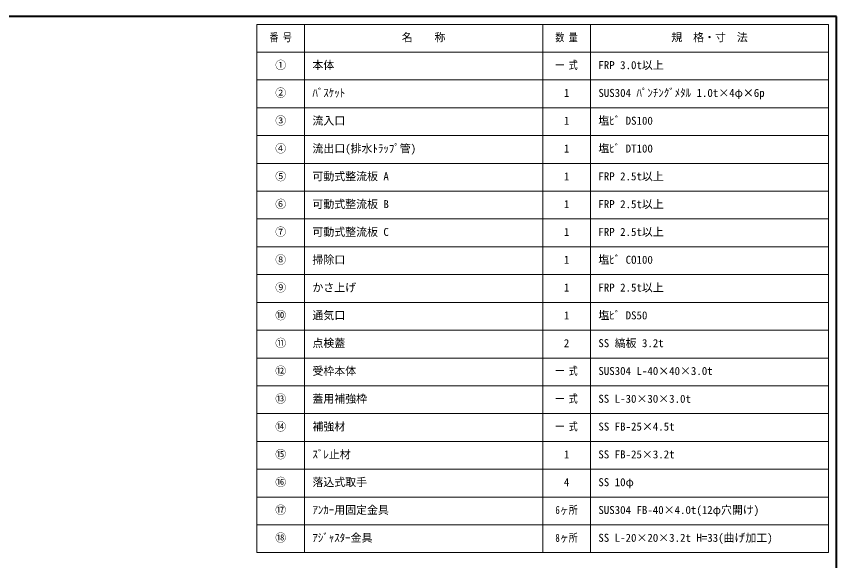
# Model space of a CAD drawing. Units: millimetres at full size, sheet at 1:10; details may follow other scales. Extents: x -2106 to 1944, y -1394 to 1416.
# Drawn here: x -121 to 1944, y 46 to 1416 of the extents above; entities that cross this region are included whole.
import ezdxf
from ezdxf.enums import TextEntityAlignment as Align

# ---------------------------------------------------------------- set-up
doc = ezdxf.new("R2010")
doc.units = ezdxf.units.MM
doc.header["$LTSCALE"] = 10
doc.layers.add('0-0_ﾚｲﾔ1', color=4, linetype='Continuous', lineweight=9)
doc.styles.add('ＭＳ ゴシック', font='')
doc.styles.get('ＭＳ ゴシック').set_extended_font_data('MS Gothic')

msp = doc.modelspace()

# ---------------------------------------------------------------- linework, layer by layer
at = {"layer": '0-0_ﾚｲﾔ1', "color": 1, "lineweight": 40}
for p, q in [((1944.28, 1416.27), (-2105.72, 1416.27)), ((1944.28, -1393.73), (1944.28, 1416.27))]:
    msp.add_line(p, q, dxfattribs=at)
at = {"layer": '0-0_ﾚｲﾔ1', "color": 3, "lineweight": 18}
for p, q in [((1924.28, 1396.27), (484.28, 1396.27)), ((604.28, 66.27), (604.28, 1396.27)), ((1204.28, 66.27), (1204.28, 1396.27)), ((1324.28, 66.27), (1324.28, 1396.27)), ((1924.28, 66.27), (1924.28, 1396.27)), ((1924.28, 1326.27), (484.28, 1326.27)), ((1924.28, 1256.27), (484.28, 1256.27)), ((1924.28, 1186.27), (484.28, 1186.27)), ((1924.28, 1116.27), (484.28, 1116.27)), ((1924.28, 1046.27), (484.28, 1046.27)), ((1924.28, 976.27), (484.28, 976.27)), ((1924.28, 906.27), (484.28, 906.27)), ((1924.28, 836.27), (484.28, 836.27)), ((1924.28, 766.27), (484.28, 766.27)), ((1924.28, 696.27), (484.28, 696.27)), ((1924.28, 626.27), (484.28, 626.27)), ((1924.28, 556.27), (484.28, 556.27)), ((1924.28, 486.27), (484.28, 486.27)), ((1924.28, 416.27), (484.28, 416.27)), ((1924.28, 346.27), (484.28, 346.27)), ((1924.28, 276.27), (484.28, 276.27)), ((1924.28, 206.27), (484.28, 206.27)), ((1924.28, 136.27), (484.28, 136.27))]:
    msp.add_line(p, q, dxfattribs=at)
msp.add_lwpolyline([(1924.28, 66.27), (484.28, 66.27), (484.28, 1396.27)], dxfattribs=at)

# ---------------------------------------------------------------- texts
at = {"layer": '0-0_ﾚｲﾔ1', "color": 7, "style": 'ＭＳ ゴシック', "width": 0.8}
for s, p in [('番 号', (516.15, 1347.52)), ('数 量', (1236.15, 1347.52)), ('一 式', (1236.15, 1277.52)), ('一 式', (1236.15, 507.52)), ('一 式', (1236.15, 437.52)), ('一 式', (1236.15, 367.52)), ('6ヶ所', (1236.15, 157.52)), ('8ヶ所', (1236.15, 87.52))]:
    msp.add_text(s, height=20.16, dxfattribs=at).set_placement(p, align=Align.BOTTOM_LEFT)
at = {"layer": '0-0_ﾚｲﾔ1', "color": 7, "style": 'ＭＳ ゴシック'}
for s, p in [('名\u3000\u3000称', (849.28, 1347.52)), ('規\u3000格・寸\u3000法', (1528.03, 1347.52)), ('①', (530.53, 1277.52)), ('本体', (624.28, 1277.52)), ('FRP 3.0t以上', (1344.28, 1277.52)), ('②', (530.53, 1207.52)), ('ﾊﾞｽｹｯﾄ', (624.28, 1207.52)), ('1', (1257.4, 1207.52)), ('SUS304 ﾊﾟﾝﾁﾝｸﾞﾒﾀﾙ 1.0t×4φ×6p', (1344.28, 1207.52)), ('③', (530.53, 1137.52)), ('流入口', (624.28, 1137.52)), ('1', (1257.4, 1137.52)), ('塩ﾋﾞ DS100', (1344.28, 1137.52)), ('④', (530.53, 1067.52)), ('流出口(排水ﾄﾗｯﾌﾟ管)', (624.28, 1067.52)), ('塩ﾋﾞ DT100', (1344.28, 1067.52)), ('1', (1257.4, 1067.52)), ('⑤', (530.53, 997.52)), ('可動式整流板 A', (624.28, 997.52)), ('1', (1257.4, 997.52)), ('FRP 2.5t以上', (1344.28, 997.52)), ('⑥', (530.53, 927.52)), ('可動式整流板 B', (624.28, 927.52)), ('1', (1257.4, 927.52)), ('FRP 2.5t以上', (1344.28, 927.52)), ('⑦', (530.53, 857.52)), ('可動式整流板 C', (624.28, 857.52)), ('1', (1257.4, 857.52)), ('FRP 2.5t以上', (1344.28, 857.52)), ('⑧', (530.53, 787.52)), ('掃除口', (624.28, 787.52)), ('1', (1257.4, 787.52)), ('塩ﾋﾞ CO100', (1344.28, 787.52)), ('⑨', (530.53, 717.52)), ('かさ上げ', (624.28, 717.52)), ('FRP 2.5t以上', (1344.28, 717.52)), ('1', (1257.4, 717.52)), ('⑩', (530.53, 647.52)), ('通気口', (624.28, 647.52)), ('1', (1257.4, 647.52)), ('塩ﾋﾞ DS50', (1344.28, 647.52)), ('⑪', (530.53, 577.52)), ('点検蓋', (624.28, 577.52)), ('2', (1257.4, 577.52)), ('SS 縞板 3.2t', (1344.28, 577.52)), ('⑫', (530.53, 507.52)), ('受枠本体', (624.28, 507.52)), ('SUS304 L-40×40×3.0t', (1344.28, 507.52)), ('⑬', (530.53, 437.52)), ('蓋用補強枠', (624.28, 437.52)), ('SS L-30×30×3.0t', (1344.28, 437.52)), ('⑭', (530.53, 367.52)), ('補強材', (624.28, 367.52)), ('SS FB-25×4.5t', (1344.28, 367.52)), ('⑮', (530.53, 297.52)), ('ｽﾞﾚ止材', (624.28, 297.52)), ('1', (1257.4, 297.52)), ('SS FB-25×3.2t', (1344.28, 297.52)), ('⑯', (530.53, 227.52)), ('落込式取手', (624.28, 227.52)), ('4', (1257.4, 227.52)), ('SS 10φ', (1344.28, 227.52)), ('⑰', (530.53, 157.52)), ('ｱﾝｶｰ用固定金具', (624.28, 157.52)), ('SUS304 FB-40×4.0t(12φ穴開け)', (1344.28, 157.52)), ('⑱', (530.53, 87.52)), ('ｱｼﾞｬｽﾀｰ金具', (624.28, 87.52)), ('SS L-20×20×3.2t H=33(曲げ加工)', (1344.28, 87.52))]:
    msp.add_text(s, height=20.16, dxfattribs=at).set_placement(p, align=Align.BOTTOM_LEFT)

doc.saveas('drawing.dxf')
